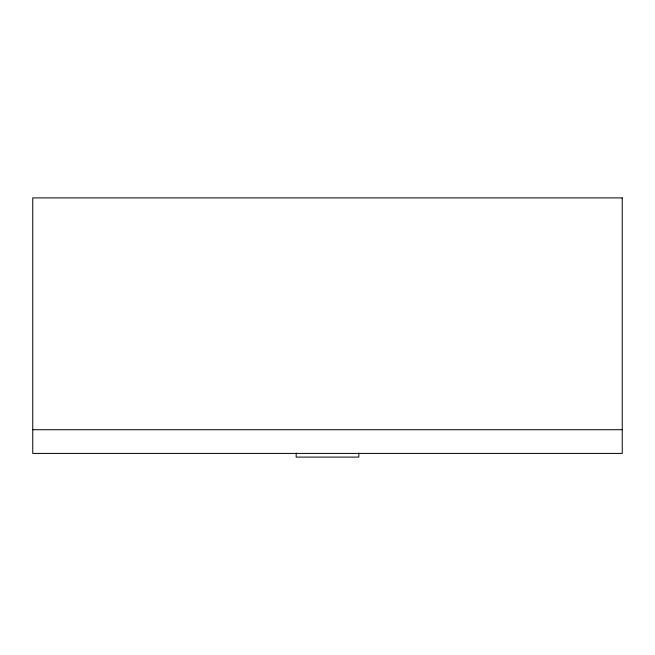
<?xml version="1.0" encoding="UTF-8"?>
<svg xmlns="http://www.w3.org/2000/svg" width="655" height="655" viewBox="0 0 655 655"><rect width="100%" height="100%" fill="white"/><g stroke="black" fill="none" stroke-linecap="round" stroke-linejoin="round"><path stroke-width="0.98" d="M32.75 429.713L622.25 429.713M358.817 453.039L358.817 457.1L296.183 457.1L296.183 453.039M622.25 197.9L32.75 197.9L32.75 453.416L622.25 453.416L622.25 197.9"/></g></svg>
